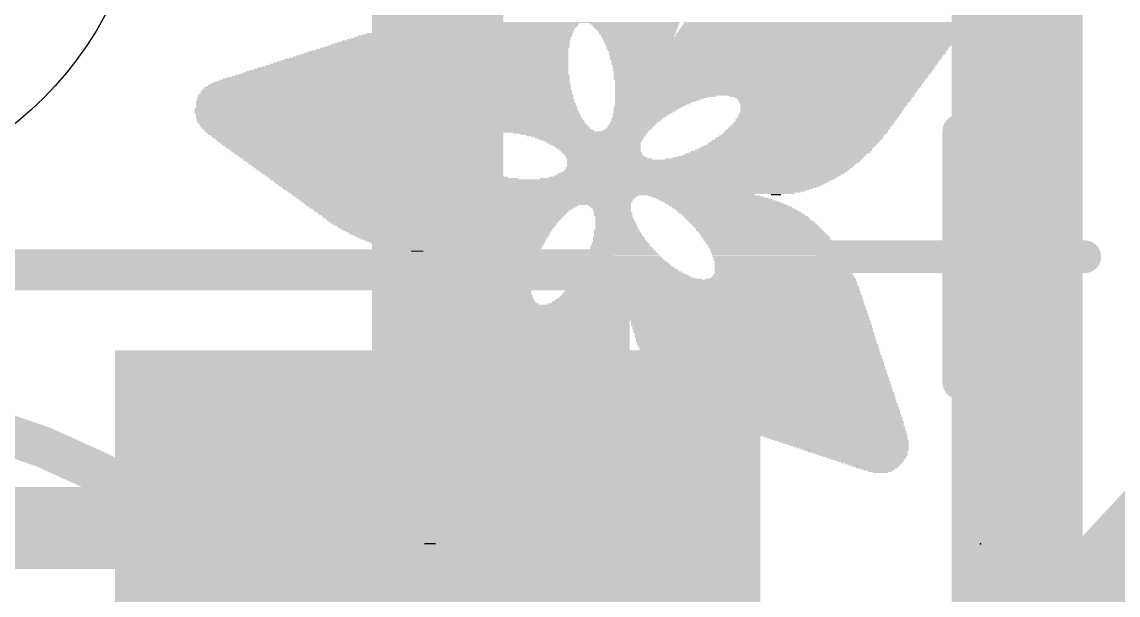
# Model space of a CAD drawing. Extents: x -10.6 to 8.8, y -6.8 to 5.1.
# Drawn here: x 0.711 to 4.109, y 1.492 to 3.268 of the extents above; entities that cross this region are included whole.
import ezdxf

# ---------------------------------------------------------------- set-up
doc = ezdxf.new("R2010")
doc.units = 0
for name, color, linetype in [('1', 12, 'CONTINUOUS'), ('16', 132, 'CONTINUOUS'), ('20', 53, 'CONTINUOUS'), ('21', 253, 'CONTINUOUS'), ('22', 6, 'CONTINUOUS'), ('24', 53, 'CONTINUOUS'), ('51', 253, 'CONTINUOUS')]:
    doc.layers.add(name, color=color, linetype=linetype)

# ---------------------------------------------------------------- blocks, each defined once
blk = doc.blocks.new('RECT')
blk.add_solid([(-0.5, -0.5), (0.5, -0.5), (-0.5, 0.5), (0.5, 0.5)])

msp = doc.modelspace()

# ---------------------------------------------------------------- linework, layer by layer
at = {"layer": '1'}
for points, const_width in [([(3.796, 3.937), (3.796, 1.284)], 0.4064), ([(2, 1.7), (2, 3.891)], 0.4064), ([(0.205, 1.7), (2, 1.7)], 0.254)]:
    msp.add_lwpolyline(points, dxfattribs=dict(at, const_width=const_width))
for points, const_width in [([(1.8984, 1.7, 1), (2.1016, 1.7)], 0.2032), ([(2, 1.6365, 1), (2, 1.7635)], 0.127)]:
    msp.add_lwpolyline(points, format="xyb", dxfattribs=dict(at, const_width=const_width))
at = {"layer": '16', "const_width": 0.4064}
msp.add_lwpolyline([(5.08, 2.54), (3.429, 0.762)], dxfattribs=at)
at = {"layer": '20'}
msp.add_circle((0, 3.81), 1.1, dxfattribs=at)
msp.add_arc((3.81, 2.54), 2.54, 0, 90, dxfattribs=at)
at = {"layer": '21', "const_width": 0.127}
for points in [[(-2.5, 2.5), (2.5, 2.5)], [(2.5, 2.5), (2.5, -1.5)]]:
    msp.add_lwpolyline(points, dxfattribs=at)
at = {"layer": '21'}
for points, const_width in [([(2.5318, 2.5, 1), (2.4682, 2.5)], 0.0635), ([(2.5, 2.4682, 1), (2.5, 2.5318)], 0.0635), ([(0, -2.1, 1), (0, 2.1, 1), (0, -2.1)], 0.127)]:
    msp.add_lwpolyline(points, format="xyb", dxfattribs=dict(at, const_width=const_width))
at = {"layer": '24'}
msp.add_point((3.683, 1.651), dxfattribs=at)
at = {"layer": '51', "const_width": 0.1016}
for points in [[(3.6156, 2.9303), (3.6156, 2.1507)], [(3.2258, 2.5405), (4.0054, 2.5405)]]:
    msp.add_lwpolyline(points, dxfattribs=at)
at = {"layer": '51', "const_width": 0.0508}
for points in [[(3.641, 2.9303, 1), (3.5902, 2.9303)], [(3.2258, 2.5659, 1), (3.2258, 2.5151)], [(4.0054, 2.5151, 1), (4.0054, 2.5659)], [(3.5902, 2.1507, 1), (3.641, 2.1507)]]:
    msp.add_lwpolyline(points, format="xyb", dxfattribs=at)

# ---------------------------------------------------------------- block references
at = {"layer": '1', "xscale": 2, "yscale": 1.1}
msp.add_blockref('RECT', (2, 1.7), dxfattribs=at)
at = {"layer": '22', "rotation": 180}
for p, xscale, yscale in [((2.2752, 3.2626), 0.3276, 0.0038), ((2.4315, 3.2664), 0.6401, 0.0038), ((2.6086, 3.2626), 0.2781, 0.0038), ((3.2029, 3.2664), 0.8801, 0.0038), ((3.201, 3.2626), 0.8763, 0.0038), ((1.9038, 3.2283), 0.2781, 0.0038), ((1.9038, 3.2322), 0.2477, 0.0039), ((1.9076, 3.236), 0.2171, 0.0038), ((1.9076, 3.2398), 0.1791, 0.0038), ((1.9095, 3.2436), 0.1295, 0.0038), ((1.9114, 3.2474), 0.0495, 0.0038), ((2.2752, 3.2588), 0.32, 0.0038), ((2.2733, 3.255), 0.3162, 0.0038), ((2.2733, 3.2512), 0.3086, 0.0038), ((2.2714, 3.2474), 0.3048, 0.0038), ((2.2733, 3.2436), 0.301, 0.0038), ((2.2714, 3.2398), 0.2972, 0.0038), ((2.2733, 3.236), 0.2934, 0.0038), ((2.2714, 3.2322), 0.2896, 0.0039), ((2.2733, 3.2283), 0.2858, 0.0038), ((2.6124, 3.2588), 0.2705, 0.0038), ((2.6124, 3.255), 0.2629, 0.0038), ((2.6143, 3.2512), 0.259, 0.0038), ((2.6162, 3.2474), 0.2552, 0.0038), ((2.6162, 3.2436), 0.2476, 0.0038), ((2.6181, 3.2398), 0.2438, 0.0038), ((2.62, 3.236), 0.24, 0.0038), ((2.6181, 3.2322), 0.2362, 0.0039), ((2.62, 3.2283), 0.2324, 0.0038), ((3.1782, 3.2322), 0.8763, 0.0039), ((3.1782, 3.2283), 0.8763, 0.0038), ((3.182, 3.236), 0.8763, 0.0038), ((3.1858, 3.2436), 0.8763, 0.0038), ((3.1858, 3.2398), 0.8763, 0.0038), ((3.1897, 3.2474), 0.8763, 0.0038), ((3.1954, 3.255), 0.8801, 0.0038), ((3.1935, 3.2512), 0.8763, 0.0038), ((3.1973, 3.2588), 0.8763, 0.0038), ((1.8866, 3.1941), 0.4572, 0.0039), ((1.8904, 3.1979), 0.442, 0.0038), ((1.8923, 3.2017), 0.423, 0.0038), ((1.8942, 3.2055), 0.4038, 0.0038), ((1.8961, 3.2093), 0.3848, 0.0038), ((1.8999, 3.2131), 0.362, 0.0038), ((1.9019, 3.2169), 0.3429, 0.0038), ((1.9018, 3.2207), 0.32, 0.0038), ((1.9037, 3.2245), 0.301, 0.0038), ((2.2733, 3.2245), 0.2858, 0.0038), ((2.2733, 3.2207), 0.2782, 0.0038), ((2.2733, 3.2169), 0.2782, 0.0038), ((2.2752, 3.2131), 0.2744, 0.0038), ((2.2753, 3.2093), 0.2667, 0.0038), ((2.2753, 3.2055), 0.2667, 0.0038), ((2.2772, 3.2017), 0.2629, 0.0038), ((2.2791, 3.1979), 0.2591, 0.0038), ((2.2791, 3.1941), 0.2591, 0.0039), ((2.62, 3.2245), 0.2248, 0.0038), ((3.0582, 3.2207), 1.1011, 0.0038), ((3.0582, 3.2169), 1.0935, 0.0038), ((3.0582, 3.2131), 1.0935, 0.0038), ((3.0582, 3.2093), 1.0859, 0.0038), ((3.0563, 3.2055), 1.0821, 0.0038), ((3.0563, 3.2017), 1.0745, 0.0038), ((3.0563, 3.1979), 1.0745, 0.0038), ((3.0563, 3.1941), 1.0668, 0.0039), ((3.1744, 3.2245), 0.8763, 0.0038), ((1.858, 3.1598), 0.6134, 0.0038), ((1.8618, 3.1636), 0.5982, 0.0038), ((1.8638, 3.1674), 0.5791, 0.0038), ((1.8676, 3.1712), 0.5639, 0.0038), ((1.8714, 3.175), 0.5487, 0.0038), ((1.8733, 3.1788), 0.5295, 0.0038), ((1.879, 3.1826), 0.5105, 0.0038), ((1.8809, 3.1864), 0.4915, 0.0038), ((1.8847, 3.1902), 0.4762, 0.0038), ((2.281, 3.1902), 0.2553, 0.0038), ((2.2809, 3.1864), 0.2476, 0.0038), ((2.2828, 3.1826), 0.2438, 0.0038), ((2.2828, 3.1788), 0.2438, 0.0038), ((2.2847, 3.175), 0.24, 0.0038), ((2.2866, 3.1712), 0.2362, 0.0038), ((2.2885, 3.1674), 0.2324, 0.0038), ((2.2885, 3.1636), 0.2324, 0.0038), ((2.2904, 3.1598), 0.2286, 0.0038), ((3.0544, 3.1902), 1.0629, 0.0038), ((3.0525, 3.1864), 1.0591, 0.0038), ((3.0544, 3.1826), 1.0553, 0.0038), ((3.0525, 3.1788), 1.0515, 0.0038), ((3.0525, 3.175), 1.0439, 0.0038), ((3.0525, 3.1712), 1.0439, 0.0038), ((3.0506, 3.1674), 1.0401, 0.0038), ((3.0506, 3.1636), 1.0325, 0.0038), ((3.0487, 3.1598), 1.0287, 0.0038), ((1.9228, 3.1255), 0.9639, 0.0038), ((1.9304, 3.1293), 0.9486, 0.0038), ((1.9361, 3.1331), 0.9372, 0.0038), ((1.8352, 3.1369), 0.7125, 0.0038), ((1.839, 3.1407), 0.6973, 0.0038), ((1.8428, 3.1445), 0.682, 0.0038), ((1.8466, 3.1483), 0.6668, 0.0038), ((1.8485, 3.1521), 0.6477, 0.0038), ((1.8542, 3.156), 0.6286, 0.0039), ((2.2924, 3.156), 0.2247, 0.0039), ((2.2942, 3.1521), 0.2209, 0.0038), ((2.2961, 3.1483), 0.2171, 0.0038), ((2.2961, 3.1445), 0.2171, 0.0038), ((2.298, 3.1407), 0.2133, 0.0038), ((2.2999, 3.1369), 0.2095, 0.0038), ((3.0487, 3.156), 1.0287, 0.0039), ((3.0468, 3.1521), 1.0249, 0.0038), ((3.0468, 3.1483), 1.0173, 0.0038), ((3.0449, 3.1445), 1.0135, 0.0038), ((3.0449, 3.1407), 1.0135, 0.0038), ((3.0429, 3.1369), 1.0096, 0.0038), ((3.0429, 3.1331), 1.002, 0.0038), ((3.041, 3.1293), 0.9982, 0.0038), ((3.041, 3.1255), 0.9982, 0.0038), ((1.8714, 3.0912), 1.0745, 0.0038), ((1.8771, 3.095), 1.063, 0.0038), ((1.8847, 3.0988), 1.0478, 0.0038), ((1.8904, 3.1026), 1.0364, 0.0038), ((1.8942, 3.1064), 1.021, 0.0038), ((1.8999, 3.1102), 1.0096, 0.0038), ((1.9056, 3.114), 0.9982, 0.0038), ((1.9114, 3.1179), 0.9867, 0.0039), ((1.9171, 3.1217), 0.9753, 0.0038), ((3.0391, 3.1217), 0.9944, 0.0038), ((3.0372, 3.1179), 0.9906, 0.0039), ((3.0391, 3.114), 0.9868, 0.0038), ((3.0372, 3.1102), 0.983, 0.0038), ((3.0353, 3.1064), 0.9792, 0.0038), ((3.0334, 3.1026), 0.9754, 0.0038), ((3.0334, 3.0988), 0.9754, 0.0038), ((3.0315, 3.095), 0.9716, 0.0038), ((3.0296, 3.0912), 0.9678, 0.0038), ((1.8428, 3.0569), 1.1468, 0.0038), ((1.8428, 3.0607), 1.1392, 0.0038), ((1.8447, 3.0645), 1.1354, 0.0038), ((1.8485, 3.0683), 1.1278, 0.0038), ((1.8504, 3.0721), 1.124, 0.0038), ((1.8542, 3.0759), 1.1164, 0.0038), ((1.8562, 3.0798), 1.1049, 0.0039), ((1.8619, 3.0836), 1.0935, 0.0038), ((1.8657, 3.0874), 1.0859, 0.0038), ((3.0295, 3.0874), 0.9601, 0.0038), ((3.0295, 3.0836), 0.9601, 0.0038), ((3.0276, 3.0798), 0.9563, 0.0039), ((3.0257, 3.0759), 0.9525, 0.0038), ((3.0238, 3.0721), 0.9487, 0.0038), ((3.0238, 3.0683), 0.9487, 0.0038), ((3.022, 3.0645), 0.9449, 0.0038), ((3.0201, 3.0607), 0.9411, 0.0038), ((3.0182, 3.0569), 0.9373, 0.0038), ((1.8371, 3.0226), 1.1735, 0.0038), ((1.8371, 3.034), 1.1659, 0.0038), ((1.8371, 3.0302), 1.1659, 0.0038), ((1.839, 3.0264), 1.1697, 0.0038), ((1.839, 3.0417), 1.1621, 0.0039), ((1.839, 3.0378), 1.1621, 0.0038), ((1.839, 3.0455), 1.1545, 0.0038), ((1.8409, 3.0531), 1.1506, 0.0038), ((1.8409, 3.0493), 1.1506, 0.0038), ((3.0182, 3.0531), 0.9373, 0.0038), ((3.0163, 3.0493), 0.9335, 0.0038), ((3.0144, 3.0455), 0.9297, 0.0038), ((3.0144, 3.0417), 0.9297, 0.0039), ((2.7057, 3.0378), 0.3124, 0.0038), ((2.6943, 3.034), 0.2896, 0.0038), ((2.6867, 3.0302), 0.2743, 0.0038), ((2.681, 3.0264), 0.2629, 0.0038), ((2.6753, 3.0226), 0.2515, 0.0038), ((3.1897, 3.0378), 0.5715, 0.0038), ((3.1953, 3.034), 0.5524, 0.0038), ((3.1972, 3.0302), 0.541, 0.0038), ((3.1991, 3.0264), 0.5372, 0.0038), ((3.1991, 3.0226), 0.5296, 0.0038), ((1.839, 2.9997), 1.1849, 0.0038), ((1.8409, 2.9959), 1.1887, 0.0038), ((1.8409, 2.9921), 1.1887, 0.0038), ((1.8371, 3.0188), 1.1735, 0.0038), ((1.839, 3.015), 1.1773, 0.0038), ((1.839, 3.0112), 1.1773, 0.0038), ((1.8409, 3.0074), 1.1811, 0.0038), ((1.8409, 3.0036), 1.1811, 0.0039), ((2.6505, 3.0036), 0.2096, 0.0039), ((2.6467, 2.9997), 0.2019, 0.0038), ((2.6429, 2.9959), 0.1943, 0.0038), ((2.641, 2.9921), 0.1905, 0.0038), ((2.6696, 3.0188), 0.2401, 0.0038), ((2.6657, 3.015), 0.2324, 0.0038), ((2.66, 3.0112), 0.221, 0.0038), ((2.6562, 3.0074), 0.2134, 0.0038), ((3.1972, 3.0188), 0.5258, 0.0038), ((3.1972, 3.015), 0.5182, 0.0038), ((3.1972, 3.0112), 0.5182, 0.0038), ((3.1953, 3.0074), 0.5144, 0.0038), ((3.1934, 3.0036), 0.5106, 0.0039), ((3.1915, 2.9997), 0.5068, 0.0038), ((3.1915, 2.9959), 0.5068, 0.0038), ((3.1896, 2.9921), 0.503, 0.0038), ((1.8428, 2.9883), 1.1925, 0.0038), ((1.8428, 2.9845), 1.1925, 0.0038), ((1.8485, 2.9731), 1.1964, 0.0038), ((1.8485, 2.9693), 1.1964, 0.0038), ((1.8466, 2.9807), 1.1925, 0.0038), ((1.8466, 2.9769), 1.1925, 0.0038), ((1.8523, 2.9655), 1.1964, 0.0039), ((1.8542, 2.9616), 1.2002, 0.0038), ((1.8542, 2.9578), 1.2002, 0.0038), ((2.6086, 2.9578), 0.1486, 0.0038), ((2.6181, 2.9693), 0.16, 0.0038), ((2.6162, 2.9655), 0.1562, 0.0039), ((2.6143, 2.9616), 0.1524, 0.0038), ((2.6315, 2.9845), 0.1791, 0.0038), ((2.6296, 2.9807), 0.1753, 0.0038), ((2.6257, 2.9769), 0.1676, 0.0038), ((2.6238, 2.9731), 0.1638, 0.0038), ((2.6372, 2.9883), 0.1829, 0.0038), ((3.1667, 2.9578), 0.4953, 0.0038), ((3.1724, 2.9655), 0.4991, 0.0039), ((3.1705, 2.9616), 0.4953, 0.0038), ((3.1763, 2.9693), 0.4991, 0.0038), ((3.1801, 2.9769), 0.4991, 0.0038), ((3.1782, 2.9731), 0.4953, 0.0038), ((3.1858, 2.9845), 0.503, 0.0038), ((3.1839, 2.9807), 0.4991, 0.0038), ((3.1877, 2.9883), 0.4992, 0.0038), ((1.858, 2.954), 1.2002, 0.0038), ((1.8618, 2.9502), 1.2002, 0.0038), ((1.8637, 2.9464), 1.204, 0.0038), ((1.8676, 2.9426), 1.2039, 0.0038), ((1.8714, 2.9388), 1.2039, 0.0038), ((1.8752, 2.935), 1.2039, 0.0038), ((1.8809, 2.9312), 1.2078, 0.0038), ((1.9666, 2.9274), 1.3716, 0.0039), ((1.7094, 2.9235), 0.8496, 0.0038), ((2.4409, 2.9235), 0.4153, 0.0038), ((2.5838, 2.9312), 0.1448, 0.0038), ((2.5895, 2.935), 0.141, 0.0038), ((2.5934, 2.9388), 0.1409, 0.0038), ((2.5991, 2.9464), 0.1447, 0.0038), ((2.5972, 2.9426), 0.1409, 0.0038), ((2.6029, 2.9502), 0.1448, 0.0038), ((2.6067, 2.954), 0.1448, 0.0038), ((3.1381, 2.9235), 0.5067, 0.0038), ((3.142, 2.9274), 0.5067, 0.0039), ((3.1439, 2.9312), 0.5029, 0.0038), ((3.1477, 2.935), 0.503, 0.0038), ((3.1515, 2.9388), 0.503, 0.0038), ((3.1535, 2.9426), 0.4991, 0.0038), ((3.1573, 2.9464), 0.4991, 0.0038), ((3.1611, 2.9502), 0.4991, 0.0038), ((3.1648, 2.954), 0.4991, 0.0038), ((1.7018, 2.9197), 0.8268, 0.0038), ((1.6999, 2.9159), 0.8078, 0.0038), ((1.698, 2.9121), 0.7963, 0.0038), ((1.6961, 2.9083), 0.7848, 0.0038), ((1.6961, 2.9045), 0.7696, 0.0038), ((1.6961, 2.9007), 0.762, 0.0038), ((1.6961, 2.8969), 0.7544, 0.0038), ((1.698, 2.8931), 0.743, 0.0038), ((1.698, 2.8893), 0.7354, 0.0039), ((2.4505, 2.9197), 0.3886, 0.0038), ((2.46, 2.9159), 0.3696, 0.0038), ((2.4657, 2.9121), 0.3506, 0.0038), ((2.4695, 2.9083), 0.3353, 0.0038), ((2.4752, 2.9045), 0.3239, 0.0038), ((2.479, 2.9007), 0.3086, 0.0038), ((2.4829, 2.8969), 0.3009, 0.0038), ((2.4848, 2.8931), 0.2895, 0.0038), ((2.4886, 2.8893), 0.2819, 0.0039), ((3.0982, 2.8893), 0.5258, 0.0039), ((3.102, 2.8931), 0.5258, 0.0038), ((3.1077, 2.8969), 0.522, 0.0038), ((3.1115, 2.9007), 0.522, 0.0038), ((3.1172, 2.9045), 0.5182, 0.0038), ((3.121, 2.9083), 0.5182, 0.0038), ((3.1249, 2.9121), 0.5105, 0.0038), ((3.1286, 2.9159), 0.5105, 0.0038), ((3.1343, 2.9197), 0.5067, 0.0038), ((1.6999, 2.8854), 0.7316, 0.0038), ((1.7038, 2.8816), 0.7239, 0.0038), ((1.7057, 2.8778), 0.7201, 0.0038), ((1.7095, 2.874), 0.7125, 0.0038), ((1.7114, 2.8702), 0.7087, 0.0038), ((1.7133, 2.8664), 0.7049, 0.0038), ((1.7171, 2.8626), 0.6973, 0.0038), ((1.7208, 2.8588), 0.6973, 0.0038), ((1.7266, 2.855), 0.6934, 0.0038), ((2.4924, 2.8854), 0.2743, 0.0038), ((2.4962, 2.8816), 0.2667, 0.0038), ((2.4981, 2.8778), 0.2629, 0.0038), ((2.5019, 2.874), 0.2552, 0.0038), ((2.5038, 2.8702), 0.2514, 0.0038), ((2.5057, 2.8664), 0.2476, 0.0038), ((2.5095, 2.8626), 0.2476, 0.0038), ((2.5114, 2.8588), 0.2438, 0.0038), ((2.5152, 2.855), 0.2439, 0.0038), ((3.043, 2.855), 0.5677, 0.0038), ((3.0487, 2.8588), 0.5639, 0.0038), ((3.0582, 2.8626), 0.5601, 0.0038), ((3.0638, 2.8664), 0.5563, 0.0038), ((3.0715, 2.8702), 0.5486, 0.0038), ((3.0753, 2.874), 0.541, 0.0038), ((3.081, 2.8778), 0.5372, 0.0038), ((3.0867, 2.8816), 0.5334, 0.0038), ((3.0925, 2.8854), 0.5295, 0.0038), ((1.7285, 2.8512), 0.6896, 0.0039), ((1.7323, 2.8473), 0.6896, 0.0038), ((1.738, 2.8435), 0.6858, 0.0038), ((1.7418, 2.8397), 0.6858, 0.0038), ((1.7475, 2.8359), 0.682, 0.0038), ((1.7532, 2.8321), 0.6858, 0.0038), ((1.757, 2.8283), 0.6858, 0.0038), ((1.7647, 2.8245), 0.6858, 0.0038), ((1.7704, 2.8207), 0.6896, 0.0038), ((2.5191, 2.8512), 0.2439, 0.0039), ((2.5229, 2.8473), 0.2515, 0.0038), ((2.5324, 2.8435), 0.2629, 0.0038), ((2.8562, 2.8397), 0.9106, 0.0038), ((2.8543, 2.8359), 0.9068, 0.0038), ((2.8524, 2.8321), 0.903, 0.0038), ((2.8486, 2.8283), 0.8954, 0.0038), ((2.8467, 2.8245), 0.8916, 0.0038), ((2.8448, 2.8207), 0.8878, 0.0038), ((3.0105, 2.8435), 0.6096, 0.0038), ((3.0238, 2.8473), 0.5905, 0.0038), ((3.0334, 2.8512), 0.5792, 0.0039), ((1.7742, 2.8169), 0.6896, 0.0038), ((1.7837, 2.8131), 0.6934, 0.0039), ((1.7894, 2.8092), 0.6972, 0.0038), ((1.7971, 2.8054), 0.6973, 0.0038), ((1.8047, 2.8016), 0.7049, 0.0038), ((1.8123, 2.7978), 0.7124, 0.0038), ((1.8237, 2.794), 0.7201, 0.0038), ((1.8333, 2.7902), 0.7315, 0.0038), ((1.8466, 2.7864), 0.743, 0.0038), ((2.7915, 2.7864), 0.8953, 0.0038), ((2.801, 2.7902), 0.8839, 0.0038), ((2.8086, 2.794), 0.884, 0.0038), ((2.8163, 2.7978), 0.8839, 0.0038), ((2.822, 2.8016), 0.8801, 0.0038), ((2.8296, 2.8054), 0.8801, 0.0038), ((2.8334, 2.8092), 0.8801, 0.0038), ((2.841, 2.8169), 0.8878, 0.0038), ((2.8372, 2.8131), 0.8801, 0.0039), ((1.8637, 2.7826), 0.7696, 0.0038), ((2.3533, 2.7788), 1.7412, 0.0038), ((2.3533, 2.775), 1.726, 0.0039), ((2.3515, 2.7711), 1.7145, 0.0038), ((2.3495, 2.7673), 1.703, 0.0038), ((2.3495, 2.7635), 1.6878, 0.0038), ((2.3476, 2.7597), 1.6764, 0.0038), ((2.3457, 2.7559), 1.6574, 0.0038), ((2.3418, 2.7521), 1.6421, 0.0038), ((2.7743, 2.7826), 0.9144, 0.0038), ((2.338, 2.7483), 1.6269, 0.0038), ((2.3362, 2.7445), 1.6078, 0.0038), ((2.3304, 2.7407), 1.5887, 0.0038), ((2.3248, 2.7369), 1.5621, 0.0039), ((2.2657, 2.733), 1.4364, 0.0038), ((2.0866, 2.7292), 1.0706, 0.0038), ((2.0866, 2.7254), 1.0554, 0.0038), ((2.0866, 2.7216), 1.0478, 0.0038), ((2.0886, 2.7178), 1.0363, 0.0038), ((2.8258, 2.7292), 0.3467, 0.0038), ((2.8372, 2.7254), 0.3467, 0.0038), ((2.8506, 2.7216), 0.3505, 0.0038), ((2.8601, 2.7178), 0.3543, 0.0038), ((3.0487, 2.733), 0.0305, 0.0038), ((2.0886, 2.714), 1.0287, 0.0038), ((2.0905, 2.7102), 1.0249, 0.0038), ((2.0924, 2.7064), 1.0135, 0.0038), ((2.0943, 2.7026), 1.0097, 0.0038), ((2.0142, 2.6987), 0.842, 0.0039), ((2.0142, 2.6949), 0.8268, 0.0038), ((2.0123, 2.6911), 0.8154, 0.0038), ((2.0143, 2.6873), 0.8039, 0.0038), ((2.0124, 2.6835), 0.7925, 0.0038), ((2.5324, 2.6987), 0.1334, 0.0039), ((2.5362, 2.6949), 0.1258, 0.0038), ((2.5381, 2.6911), 0.122, 0.0038), ((2.54, 2.6873), 0.1182, 0.0038), ((2.54, 2.6835), 0.1182, 0.0038), ((2.8696, 2.714), 0.3581, 0.0038), ((2.8791, 2.7102), 0.362, 0.0038), ((2.8886, 2.7064), 0.3658, 0.0038), ((2.8963, 2.7026), 0.3657, 0.0038), ((2.902, 2.6987), 0.3695, 0.0039), ((2.9115, 2.6949), 0.3734, 0.0038), ((2.9153, 2.6911), 0.3734, 0.0038), ((2.9229, 2.6873), 0.3734, 0.0038), ((2.9286, 2.6835), 0.3772, 0.0038), ((2.0123, 2.6797), 0.7848, 0.0038), ((2.0142, 2.6759), 0.7734, 0.0038), ((2.0142, 2.6721), 0.7658, 0.0038), ((2.0161, 2.6683), 0.7544, 0.0038), ((2.0161, 2.6645), 0.7468, 0.0038), ((2.0162, 2.6606), 0.7391, 0.0039), ((2.0181, 2.6568), 0.7277, 0.0038), ((2.0181, 2.653), 0.7201, 0.0038), ((2.0181, 2.6492), 0.7125, 0.0038), ((2.5419, 2.6797), 0.1143, 0.0038), ((2.5438, 2.6759), 0.1181, 0.0038), ((2.5438, 2.6721), 0.1181, 0.0038), ((2.5438, 2.6683), 0.1181, 0.0038), ((2.5457, 2.6645), 0.1143, 0.0038), ((2.5476, 2.6606), 0.1181, 0.0039), ((2.5476, 2.6568), 0.1181, 0.0038), ((2.5495, 2.653), 0.1219, 0.0038), ((2.5495, 2.6492), 0.1219, 0.0038), ((2.9343, 2.6797), 0.381, 0.0038), ((2.9381, 2.6759), 0.381, 0.0038), ((2.9458, 2.6721), 0.381, 0.0038), ((2.9496, 2.6683), 0.381, 0.0038), ((2.9553, 2.6645), 0.3848, 0.0038), ((2.9591, 2.6606), 0.3848, 0.0039), ((2.9629, 2.6568), 0.3848, 0.0038), ((2.9667, 2.653), 0.3848, 0.0038), ((2.9724, 2.6492), 0.3886, 0.0038), ((2.02, 2.6454), 0.7011, 0.0038), ((2.0199, 2.6416), 0.6934, 0.0038), ((2.0237, 2.6378), 0.6858, 0.0038), ((2.0257, 2.634), 0.6743, 0.0038), ((2.0257, 2.6302), 0.6667, 0.0038), ((2.0276, 2.6264), 0.6553, 0.0038), ((2.0314, 2.6225), 0.6477, 0.0039), ((2.0333, 2.6187), 0.6363, 0.0038), ((2.0352, 2.6149), 0.6248, 0.0038), ((2.5553, 2.6225), 0.1409, 0.0039), ((2.5553, 2.6187), 0.1409, 0.0038), ((2.5572, 2.6149), 0.1447, 0.0038), ((2.5514, 2.6454), 0.1257, 0.0038), ((2.5514, 2.6416), 0.1257, 0.0038), ((2.5534, 2.6378), 0.1295, 0.0038), ((2.5534, 2.634), 0.1295, 0.0038), ((2.5553, 2.6302), 0.1333, 0.0038), ((2.5553, 2.6264), 0.1333, 0.0038), ((2.9763, 2.6454), 0.3887, 0.0038), ((2.9801, 2.6416), 0.3887, 0.0038), ((2.9839, 2.6378), 0.3886, 0.0038), ((2.9877, 2.634), 0.3886, 0.0038), ((2.9915, 2.6302), 0.3886, 0.0038), ((2.9953, 2.6264), 0.3886, 0.0038), ((2.9972, 2.6225), 0.3924, 0.0039), ((3.001, 2.6187), 0.3924, 0.0038), ((3.0048, 2.6149), 0.3924, 0.0038), ((2.0371, 2.6111), 0.621, 0.0038), ((2.0409, 2.6073), 0.6058, 0.0038), ((2.0447, 2.6035), 0.5982, 0.0038), ((2.0466, 2.5997), 0.5868, 0.0038), ((1.9324, 2.5959), 0.3429, 0.0038), ((1.9323, 2.5921), 0.32, 0.0038), ((1.9304, 2.5883), 0.301, 0.0038), ((1.9323, 2.5844), 0.282, 0.0039), ((1.9323, 2.5806), 0.259, 0.0038), ((2.2066, 2.5806), 0.2438, 0.0038), ((2.2105, 2.5844), 0.2439, 0.0039), ((2.2143, 2.5883), 0.2363, 0.0038), ((2.2181, 2.5921), 0.2363, 0.0038), ((2.2219, 2.5959), 0.2286, 0.0038), ((2.5648, 2.5844), 0.1753, 0.0039), ((2.5667, 2.5806), 0.1791, 0.0038), ((2.561, 2.5997), 0.1601, 0.0038), ((2.561, 2.5959), 0.1601, 0.0038), ((2.5629, 2.5921), 0.1639, 0.0038), ((2.5648, 2.5883), 0.1677, 0.0038), ((2.5591, 2.6111), 0.1485, 0.0038), ((2.5591, 2.6073), 0.1485, 0.0038), ((2.561, 2.6035), 0.1524, 0.0038), ((3.0086, 2.6111), 0.3924, 0.0038), ((3.0125, 2.6073), 0.3925, 0.0038), ((3.0144, 2.6035), 0.3963, 0.0038), ((3.0182, 2.5997), 0.3963, 0.0038), ((3.0201, 2.5959), 0.3925, 0.0038), ((3.022, 2.5921), 0.3963, 0.0038), ((3.0258, 2.5883), 0.3962, 0.0038), ((3.0296, 2.5844), 0.3962, 0.0039), ((3.0315, 2.5806), 0.4, 0.0038), ((1.9323, 2.5768), 0.2362, 0.0038), ((1.9323, 2.573), 0.2134, 0.0038), ((1.9323, 2.5692), 0.1828, 0.0038), ((1.9342, 2.5654), 0.1486, 0.0038), ((1.9343, 2.5616), 0.1105, 0.0038), ((1.9362, 2.5578), 0.0381, 0.0038), ((2.1781, 2.5502), 0.2705, 0.0038), ((2.1819, 2.554), 0.2705, 0.0038), ((2.1838, 2.5578), 0.2667, 0.0038), ((2.1894, 2.5616), 0.2629, 0.0038), ((2.1913, 2.5654), 0.2591, 0.0038), ((2.1952, 2.5692), 0.259, 0.0038), ((2.199, 2.573), 0.2514, 0.0038), ((2.2028, 2.5768), 0.2514, 0.0038), ((2.5743, 2.5502), 0.2172, 0.0038), ((2.5705, 2.5616), 0.2019, 0.0038), ((2.5724, 2.5578), 0.2058, 0.0038), ((2.5743, 2.554), 0.2096, 0.0038), ((2.5667, 2.573), 0.1867, 0.0038), ((2.5686, 2.5692), 0.1905, 0.0038), ((2.5705, 2.5654), 0.1943, 0.0038), ((2.5667, 2.5768), 0.1791, 0.0038), ((3.0334, 2.5768), 0.3962, 0.0038), ((3.0372, 2.573), 0.3962, 0.0038), ((3.0391, 2.5692), 0.4, 0.0038), ((3.0429, 2.5654), 0.4, 0.0038), ((3.0429, 2.5616), 0.4, 0.0038), ((3.0468, 2.5578), 0.4001, 0.0038), ((3.0487, 2.554), 0.4039, 0.0038), ((3.0506, 2.5502), 0.4001, 0.0038), ((2.1533, 2.5159), 0.2972, 0.0038), ((2.1552, 2.5197), 0.2934, 0.0038), ((2.159, 2.5235), 0.2934, 0.0038), ((2.1609, 2.5273), 0.2896, 0.0038), ((2.1628, 2.5311), 0.2858, 0.0038), ((2.1666, 2.5349), 0.2858, 0.0038), ((2.1686, 2.5387), 0.2819, 0.0038), ((2.1724, 2.5425), 0.2819, 0.0038), ((2.1743, 2.5464), 0.2781, 0.0039), ((2.5857, 2.5159), 0.2705, 0.0038), ((2.5838, 2.5235), 0.2591, 0.0038), ((2.5857, 2.5197), 0.2629, 0.0038), ((2.5781, 2.5349), 0.24, 0.0038), ((2.58, 2.5311), 0.2438, 0.0038), ((2.5819, 2.5273), 0.2476, 0.0038), ((2.5762, 2.5425), 0.2286, 0.0038), ((2.5781, 2.5387), 0.2324, 0.0038), ((2.5762, 2.5464), 0.221, 0.0039), ((3.0544, 2.5425), 0.4077, 0.0038), ((3.0525, 2.5464), 0.4039, 0.0039), ((3.0563, 2.5387), 0.4039, 0.0038), ((3.0582, 2.5349), 0.4077, 0.0038), ((3.0582, 2.5311), 0.4077, 0.0038), ((3.0619, 2.5273), 0.4077, 0.0038), ((3.0638, 2.5235), 0.4115, 0.0038), ((3.0638, 2.5197), 0.4115, 0.0038), ((3.0657, 2.5159), 0.4153, 0.0038), ((2.1343, 2.4816), 0.3201, 0.0038), ((2.1362, 2.4854), 0.3163, 0.0038), ((2.1381, 2.493), 0.3125, 0.0038), ((2.1381, 2.4892), 0.3125, 0.0038), ((2.1419, 2.4968), 0.3125, 0.0038), ((2.1438, 2.5006), 0.3086, 0.0038), ((2.1457, 2.5044), 0.3048, 0.0038), ((2.1476, 2.5083), 0.301, 0.0039), ((2.1514, 2.5121), 0.301, 0.0038), ((2.6048, 2.4816), 0.3467, 0.0038), ((2.5991, 2.4892), 0.3277, 0.0038), ((2.6029, 2.4854), 0.3353, 0.0038), ((2.5933, 2.4968), 0.3086, 0.0038), ((2.5972, 2.493), 0.3163, 0.0038), ((2.5895, 2.5044), 0.2934, 0.0038), ((2.5933, 2.5006), 0.301, 0.0038), ((2.5896, 2.5083), 0.2857, 0.0039), ((2.5877, 2.5121), 0.2743, 0.0038), ((3.0715, 2.4854), 0.4344, 0.0038), ((3.0715, 2.4816), 0.4344, 0.0038), ((3.0657, 2.5121), 0.4153, 0.0038), ((3.0676, 2.5083), 0.4191, 0.0039), ((3.0676, 2.5044), 0.4191, 0.0038), ((3.0696, 2.5006), 0.4229, 0.0038), ((3.0696, 2.4968), 0.4229, 0.0038), ((3.0715, 2.493), 0.4268, 0.0038), ((3.0715, 2.4892), 0.4268, 0.0038), ((2.1209, 2.4473), 0.339, 0.0038), ((2.1228, 2.4549), 0.3352, 0.0038), ((2.1228, 2.4511), 0.3352, 0.0038), ((2.1247, 2.4587), 0.3314, 0.0038), ((2.1266, 2.4663), 0.3276, 0.0038), ((2.1266, 2.4625), 0.3276, 0.0038), ((2.1285, 2.4702), 0.3238, 0.0039), ((2.1324, 2.4778), 0.3239, 0.0038), ((2.1324, 2.474), 0.3239, 0.0038), ((2.8563, 2.4511), 0.8953, 0.0038), ((2.8563, 2.4473), 0.8953, 0.0038), ((2.8563, 2.4549), 0.8877, 0.0038), ((2.8582, 2.4587), 0.8839, 0.0038), ((2.8582, 2.4663), 0.8763, 0.0038), ((2.8601, 2.4625), 0.8801, 0.0038), ((2.6219, 2.4702), 0.3962, 0.0039), ((2.6067, 2.4778), 0.3581, 0.0038), ((2.6124, 2.474), 0.3696, 0.0038), ((3.062, 2.4702), 0.4686, 0.0039), ((3.0677, 2.474), 0.4496, 0.0038), ((3.0715, 2.4778), 0.442, 0.0038), ((2.1152, 2.4168), 0.3582, 0.0038), ((2.1152, 2.413), 0.3582, 0.0038), ((2.1171, 2.4206), 0.3544, 0.0038), ((2.1152, 2.4244), 0.3505, 0.0038), ((2.1171, 2.4321), 0.3467, 0.0039), ((2.1171, 2.4282), 0.3467, 0.0038), ((2.1189, 2.4397), 0.3429, 0.0038), ((2.1189, 2.4359), 0.3429, 0.0038), ((2.1209, 2.4435), 0.339, 0.0038), ((2.8448, 2.413), 0.941, 0.0038), ((2.8467, 2.4168), 0.9372, 0.0038), ((2.8486, 2.4206), 0.9334, 0.0038), ((2.8486, 2.4244), 0.9258, 0.0038), ((2.8505, 2.4282), 0.922, 0.0038), ((2.8524, 2.4321), 0.9182, 0.0039), ((2.8524, 2.4359), 0.9106, 0.0038), ((2.8543, 2.4397), 0.9068, 0.0038), ((2.8562, 2.4435), 0.903, 0.0038), ((2.6239, 2.3825), 1.4059, 0.0038), ((2.6239, 2.3787), 1.4059, 0.0038), ((2.6239, 2.3901), 1.3983, 0.0038), ((2.6258, 2.3863), 1.4021, 0.0038), ((2.1152, 2.4016), 0.3734, 0.0038), ((2.1171, 2.3978), 0.3772, 0.0038), ((2.1209, 2.394), 0.3848, 0.0039), ((2.1152, 2.4092), 0.3658, 0.0038), ((2.1152, 2.4054), 0.3658, 0.0038), ((2.8315, 2.394), 0.983, 0.0039), ((2.8372, 2.3978), 0.9716, 0.0038), ((2.8372, 2.4016), 0.9639, 0.0038), ((2.841, 2.4054), 0.9563, 0.0038), ((2.8429, 2.4092), 0.9525, 0.0038), ((2.6238, 2.3482), 1.4288, 0.0038), ((2.6238, 2.3444), 1.4288, 0.0038), ((2.6239, 2.3597), 1.4211, 0.0038), ((2.6239, 2.3559), 1.4211, 0.0039), ((2.6258, 2.352), 1.4249, 0.0038), ((2.6239, 2.3711), 1.4135, 0.0038), ((2.6239, 2.3673), 1.4135, 0.0038), ((2.6258, 2.3635), 1.4173, 0.0038), ((2.6258, 2.3749), 1.4097, 0.0038), ((2.2485, 2.3178), 0.6934, 0.0039), ((2.2485, 2.3139), 0.6934, 0.0038), ((2.2485, 2.3101), 0.6934, 0.0038), ((2.2504, 2.333), 0.6896, 0.0038), ((2.2504, 2.3292), 0.6896, 0.0038), ((2.2504, 2.3254), 0.6896, 0.0038), ((2.2504, 2.3216), 0.6896, 0.0038), ((2.2523, 2.3406), 0.6858, 0.0038), ((2.2523, 2.3368), 0.6858, 0.0038), ((2.9706, 2.3406), 0.7429, 0.0038), ((2.9706, 2.3368), 0.7429, 0.0038), ((2.9706, 2.333), 0.7429, 0.0038), ((2.9725, 2.3292), 0.7467, 0.0038), ((2.9744, 2.3254), 0.7429, 0.0038), ((2.9744, 2.3216), 0.7429, 0.0038), ((2.9763, 2.3178), 0.7467, 0.0039), ((2.9782, 2.3139), 0.7429, 0.0038), ((2.9782, 2.3101), 0.7429, 0.0038), ((2.2447, 2.2835), 0.701, 0.0038), ((2.2447, 2.2797), 0.701, 0.0039), ((2.2447, 2.2758), 0.701, 0.0038), ((2.2466, 2.3025), 0.6972, 0.0038), ((2.2466, 2.2987), 0.6972, 0.0038), ((2.2466, 2.2949), 0.6972, 0.0038), ((2.2466, 2.2911), 0.6972, 0.0038), ((2.2466, 2.2873), 0.6972, 0.0038), ((2.2485, 2.3063), 0.6934, 0.0038), ((2.9801, 2.3063), 0.7467, 0.0038), ((2.982, 2.3025), 0.7429, 0.0038), ((2.982, 2.2987), 0.7429, 0.0038), ((2.982, 2.2949), 0.7429, 0.0038), ((2.9839, 2.2911), 0.7467, 0.0038), ((2.9858, 2.2873), 0.7429, 0.0038), ((2.9858, 2.2835), 0.7429, 0.0038), ((2.9877, 2.2797), 0.7468, 0.0039), ((2.9896, 2.2758), 0.743, 0.0038), ((2.2428, 2.2568), 0.7048, 0.0038), ((2.2428, 2.253), 0.7048, 0.0038), ((2.2428, 2.2492), 0.7048, 0.0038), ((2.2428, 2.2454), 0.7048, 0.0038), ((2.2428, 2.2416), 0.7048, 0.0039), ((2.2447, 2.272), 0.701, 0.0038), ((2.2447, 2.2682), 0.701, 0.0038), ((2.2447, 2.2644), 0.701, 0.0038), ((2.2447, 2.2606), 0.701, 0.0038), ((2.9896, 2.272), 0.743, 0.0038), ((2.9915, 2.2682), 0.7468, 0.0038), ((2.9934, 2.2644), 0.743, 0.0038), ((2.9934, 2.2606), 0.743, 0.0038), ((2.9972, 2.2568), 0.743, 0.0038), ((2.9972, 2.253), 0.743, 0.0038), ((2.9972, 2.2492), 0.743, 0.0038), ((3.001, 2.2454), 0.743, 0.0038), ((3.001, 2.2416), 0.743, 0.0039), ((2.239, 2.2111), 0.7048, 0.0038), ((2.2371, 2.2073), 0.701, 0.0038), ((2.2428, 2.2377), 0.7048, 0.0038), ((2.2428, 2.2339), 0.7048, 0.0038), ((2.2409, 2.2301), 0.701, 0.0038), ((2.2409, 2.2263), 0.701, 0.0038), ((2.2409, 2.2225), 0.701, 0.0038), ((2.2409, 2.2187), 0.701, 0.0038), ((2.2409, 2.2149), 0.701, 0.0038), ((3.0029, 2.2377), 0.7392, 0.0038), ((3.0048, 2.2339), 0.743, 0.0038), ((3.0068, 2.2301), 0.7391, 0.0038), ((3.0068, 2.2263), 0.7391, 0.0038), ((3.0106, 2.2225), 0.7391, 0.0038), ((3.0106, 2.2187), 0.7391, 0.0038), ((3.0125, 2.2149), 0.7353, 0.0038), ((3.0163, 2.2111), 0.7353, 0.0038), ((3.0163, 2.2073), 0.7353, 0.0038), ((2.2371, 2.2035), 0.701, 0.0039), ((2.2371, 2.1996), 0.701, 0.0038), ((2.2371, 2.1958), 0.701, 0.0038), ((2.2352, 2.192), 0.6972, 0.0038), ((2.2352, 2.1882), 0.6972, 0.0038), ((2.2352, 2.1844), 0.6972, 0.0038), ((2.2333, 2.1806), 0.6934, 0.0038), ((2.2333, 2.1768), 0.6934, 0.0038), ((2.2333, 2.173), 0.6934, 0.0038), ((3.0182, 2.2035), 0.7315, 0.0039), ((3.0201, 2.1996), 0.7353, 0.0038), ((3.022, 2.1958), 0.7315, 0.0038), ((3.0238, 2.192), 0.7277, 0.0038), ((3.0257, 2.1882), 0.7315, 0.0038), ((3.0276, 2.1844), 0.7277, 0.0038), ((3.0295, 2.1806), 0.7239, 0.0038), ((3.0333, 2.1768), 0.7239, 0.0038), ((3.0333, 2.173), 0.7239, 0.0038), ((2.2333, 2.1692), 0.6934, 0.0038), ((2.2314, 2.1654), 0.6896, 0.0039), ((2.2314, 2.1615), 0.6896, 0.0038), ((2.2295, 2.1577), 0.6858, 0.0038), ((2.2295, 2.1539), 0.6858, 0.0038), ((2.2295, 2.1501), 0.6858, 0.0038), ((2.2276, 2.1463), 0.682, 0.0038), ((2.2276, 2.1425), 0.682, 0.0038), ((3.0353, 2.1692), 0.72, 0.0038), ((3.0392, 2.1654), 0.7201, 0.0039), ((3.0411, 2.1615), 0.7163, 0.0038), ((3.043, 2.1577), 0.7125, 0.0038), ((3.0468, 2.1539), 0.7125, 0.0038), ((3.0487, 2.1501), 0.7087, 0.0038), ((3.0506, 2.1463), 0.7049, 0.0038), ((3.0544, 2.1425), 0.7049, 0.0038), ((2.2257, 2.1387), 0.6782, 0.0038), ((2.2257, 2.1349), 0.6782, 0.0038), ((2.2257, 2.1311), 0.6782, 0.0038), ((2.2238, 2.1273), 0.6744, 0.0039), ((2.2238, 2.1234), 0.6744, 0.0038), ((2.2219, 2.1196), 0.6705, 0.0038), ((2.2219, 2.1158), 0.6705, 0.0038), ((2.22, 2.112), 0.6667, 0.0038), ((2.22, 2.1082), 0.6667, 0.0038), ((3.0563, 2.1387), 0.7011, 0.0038), ((3.0582, 2.1349), 0.6973, 0.0038), ((3.062, 2.1311), 0.6972, 0.0038), ((3.0639, 2.1273), 0.6934, 0.0039), ((3.0658, 2.1234), 0.6896, 0.0038), ((3.0696, 2.1196), 0.6896, 0.0038), ((3.0715, 2.1158), 0.6858, 0.0038), ((3.0734, 2.112), 0.682, 0.0038), ((3.0772, 2.1082), 0.682, 0.0038), ((2.2181, 2.1044), 0.6629, 0.0038), ((2.2181, 2.1006), 0.6629, 0.0038), ((2.2162, 2.0968), 0.6591, 0.0038), ((2.2143, 2.093), 0.6553, 0.0038), ((2.2143, 2.0892), 0.6553, 0.0039), ((2.2124, 2.0853), 0.6515, 0.0038), ((2.2124, 2.0815), 0.6515, 0.0038), ((2.2105, 2.0777), 0.6477, 0.0038), ((2.2086, 2.0739), 0.6439, 0.0038), ((3.081, 2.1044), 0.6744, 0.0038), ((3.0829, 2.1006), 0.6706, 0.0038), ((3.0868, 2.0968), 0.6705, 0.0038), ((3.0906, 2.093), 0.6629, 0.0038), ((3.0925, 2.0892), 0.6591, 0.0039), ((3.0962, 2.0853), 0.6591, 0.0038), ((3.1, 2.0815), 0.6515, 0.0038), ((3.1019, 2.0777), 0.6477, 0.0038), ((3.1077, 2.0739), 0.6439, 0.0038), ((2.2028, 2.0587), 0.6324, 0.0038), ((2.2028, 2.0549), 0.6324, 0.0038), ((2.2009, 2.0511), 0.6286, 0.0039), ((2.199, 2.0472), 0.6248, 0.0038), ((2.1971, 2.0434), 0.621, 0.0038), ((2.1971, 2.0396), 0.621, 0.0038), ((2.2086, 2.0701), 0.6439, 0.0038), ((2.2067, 2.0663), 0.6401, 0.0038), ((2.2048, 2.0625), 0.6363, 0.0038), ((3.1115, 2.0701), 0.6362, 0.0038), ((3.1134, 2.0663), 0.6324, 0.0038), ((3.1191, 2.0625), 0.6286, 0.0038), ((3.1229, 2.0587), 0.621, 0.0038), ((3.1267, 2.0549), 0.6134, 0.0038), ((3.1305, 2.0511), 0.6135, 0.0039), ((3.1344, 2.0472), 0.6058, 0.0038), ((3.1382, 2.0434), 0.5982, 0.0038), ((3.1439, 2.0396), 0.5944, 0.0038), ((2.1952, 2.0358), 0.6172, 0.0038), ((2.1933, 2.032), 0.6134, 0.0038), ((2.1914, 2.0282), 0.6096, 0.0038), ((2.1895, 2.0244), 0.6058, 0.0038), ((2.1895, 2.0206), 0.6058, 0.0038), ((2.1876, 2.0168), 0.602, 0.0038), ((2.1857, 2.013), 0.5982, 0.0039), ((2.1838, 2.0091), 0.5943, 0.0038), ((2.1819, 2.0053), 0.5905, 0.0038), ((3.1496, 2.0358), 0.583, 0.0038), ((3.1535, 2.032), 0.5753, 0.0038), ((3.1592, 2.0282), 0.5715, 0.0038), ((3.1648, 2.0244), 0.5601, 0.0038), ((3.1686, 2.0206), 0.5525, 0.0038), ((3.1744, 2.0168), 0.541, 0.0038), ((3.182, 2.013), 0.5334, 0.0039), ((3.1877, 2.0091), 0.522, 0.0038), ((3.1934, 2.0053), 0.5106, 0.0038), ((2.1667, 1.9748), 0.5601, 0.0039), ((2.1647, 1.971), 0.5562, 0.0038), ((2.18, 2.0015), 0.5867, 0.0038), ((2.1781, 1.9977), 0.5829, 0.0038), ((2.1762, 1.9939), 0.5791, 0.0038), ((2.1743, 1.9901), 0.5753, 0.0038), ((2.1724, 1.9863), 0.5715, 0.0038), ((2.1705, 1.9825), 0.5677, 0.0038), ((2.1686, 1.9787), 0.5639, 0.0038), ((3.201, 2.0015), 0.5029, 0.0038), ((3.2067, 1.9977), 0.4915, 0.0038), ((3.2125, 1.9939), 0.4801, 0.0038), ((3.2201, 1.9901), 0.4724, 0.0038), ((3.2258, 1.9863), 0.461, 0.0038), ((3.2334, 1.9825), 0.4458, 0.0038), ((3.2391, 1.9787), 0.4343, 0.0038), ((3.2449, 1.9748), 0.4229, 0.0039), ((3.2525, 1.971), 0.4153, 0.0038), ((2.1628, 1.9672), 0.5524, 0.0038), ((2.1609, 1.9634), 0.5486, 0.0038), ((2.159, 1.9596), 0.5448, 0.0038), ((2.1552, 1.9558), 0.5372, 0.0038), ((2.1533, 1.952), 0.5334, 0.0038), ((2.1514, 1.9482), 0.5296, 0.0038), ((2.1495, 1.9444), 0.5258, 0.0038), ((2.1457, 1.9406), 0.5181, 0.0038), ((2.1438, 1.9368), 0.5143, 0.0039), ((3.2582, 1.9672), 0.4038, 0.0038), ((3.2639, 1.9634), 0.3924, 0.0038), ((3.2696, 1.9596), 0.381, 0.0038), ((3.2753, 1.9558), 0.3696, 0.0038), ((3.2811, 1.952), 0.3581, 0.0038), ((3.2868, 1.9482), 0.3467, 0.0038), ((3.2925, 1.9444), 0.3353, 0.0038), ((3.2982, 1.9406), 0.3238, 0.0038), ((3.302, 1.9368), 0.3086, 0.0039), ((2.1305, 1.9177), 0.4877, 0.0038), ((2.1286, 1.9139), 0.4839, 0.0038), ((2.1247, 1.9101), 0.4762, 0.0038), ((2.1228, 1.9063), 0.4724, 0.0038), ((2.1209, 1.9025), 0.4686, 0.0038), ((2.1419, 1.9329), 0.5105, 0.0038), ((2.1381, 1.9291), 0.5029, 0.0038), ((2.1362, 1.9253), 0.4991, 0.0038), ((2.1343, 1.9215), 0.4953, 0.0038), ((3.3077, 1.9329), 0.2972, 0.0038), ((3.3135, 1.9291), 0.2857, 0.0038), ((3.3192, 1.9253), 0.2743, 0.0038), ((3.323, 1.9215), 0.2591, 0.0038), ((3.3287, 1.9177), 0.2477, 0.0038), ((3.3325, 1.9139), 0.2324, 0.0038), ((3.3363, 1.9101), 0.2172, 0.0038), ((3.342, 1.9063), 0.2058, 0.0038), ((3.3458, 1.9025), 0.1905, 0.0038), ((2.1171, 1.8987), 0.461, 0.0039), ((2.1152, 1.8948), 0.4572, 0.0038), ((2.1133, 1.891), 0.4534, 0.0038), ((2.1095, 1.8872), 0.4458, 0.0038), ((2.1076, 1.8834), 0.4419, 0.0038), ((2.1057, 1.8796), 0.4381, 0.0038), ((2.1019, 1.8758), 0.4305, 0.0038), ((2.1, 1.872), 0.4267, 0.0038), ((2.0962, 1.8682), 0.4191, 0.0038), ((3.3497, 1.8987), 0.1753, 0.0039), ((3.3534, 1.8948), 0.16, 0.0038), ((3.3573, 1.891), 0.1447, 0.0038), ((3.3611, 1.8872), 0.1295, 0.0038), ((3.363, 1.8834), 0.1105, 0.0038), ((3.3668, 1.8796), 0.0953, 0.0038), ((3.3706, 1.8758), 0.0724, 0.0038), ((3.3725, 1.872), 0.0457, 0.0038), ((2.0943, 1.8644), 0.4153, 0.0038), ((2.0924, 1.8606), 0.4115, 0.0039), ((2.0885, 1.8567), 0.4038, 0.0038), ((2.0866, 1.8529), 0.4, 0.0038), ((2.0847, 1.8491), 0.3962, 0.0038), ((2.0809, 1.8453), 0.3886, 0.0038), ((2.079, 1.8415), 0.3848, 0.0038), ((2.0752, 1.8377), 0.3772, 0.0038), ((2.0733, 1.8339), 0.3734, 0.0038), ((2.0714, 1.8301), 0.3696, 0.0038), ((2.06, 1.8148), 0.3467, 0.0038), ((2.0581, 1.811), 0.3429, 0.0038), ((2.0562, 1.8072), 0.3391, 0.0038), ((2.0524, 1.8034), 0.3315, 0.0038), ((2.0504, 1.7996), 0.3276, 0.0038), ((2.0676, 1.8263), 0.3619, 0.0038), ((2.0657, 1.8225), 0.3581, 0.0039), ((2.0638, 1.8186), 0.3543, 0.0038), ((2.0466, 1.7958), 0.32, 0.0038), ((2.0447, 1.792), 0.3162, 0.0038), ((2.0428, 1.7882), 0.3124, 0.0038), ((2.039, 1.7844), 0.3048, 0.0039), ((2.0371, 1.7805), 0.301, 0.0038), ((2.0352, 1.7767), 0.2972, 0.0038), ((2.0314, 1.7729), 0.2895, 0.0038), ((2.0295, 1.7691), 0.2857, 0.0038), ((2.0276, 1.7653), 0.2819, 0.0038), ((2.0238, 1.7615), 0.2743, 0.0038), ((2.0219, 1.7577), 0.2705, 0.0038), ((2.0181, 1.7539), 0.2629, 0.0038), ((2.0162, 1.7501), 0.2591, 0.0038), ((2.0143, 1.7463), 0.2553, 0.0039), ((2.0104, 1.7424), 0.2476, 0.0038), ((2.0085, 1.7386), 0.2438, 0.0038), ((2.0066, 1.7348), 0.24, 0.0038), ((2.0028, 1.731), 0.2324, 0.0038), ((2.0028, 1.7272), 0.2248, 0.0038), ((2.0009, 1.7234), 0.221, 0.0038), ((1.9971, 1.7196), 0.2134, 0.0038), ((1.9914, 1.712), 0.2019, 0.0038), ((1.9952, 1.7158), 0.2095, 0.0038), ((1.9914, 1.7082), 0.1943, 0.0039), ((1.9895, 1.7043), 0.1905, 0.0038), ((1.9857, 1.7005), 0.1829, 0.0038), ((1.9857, 1.6967), 0.1753, 0.0038), ((1.9838, 1.6929), 0.1715, 0.0038), ((1.9818, 1.6891), 0.16, 0.0038), ((1.9818, 1.6853), 0.1524, 0.0038), ((1.978, 1.6815), 0.1448, 0.0038), ((1.978, 1.6777), 0.1372, 0.0038), ((1.9781, 1.6739), 0.1295, 0.0038), ((1.9781, 1.6701), 0.1143, 0.0039), ((1.9762, 1.6662), 0.1029, 0.0038), ((1.978, 1.6624), 0.0914, 0.0038), ((1.978, 1.6586), 0.0762, 0.0038), ((1.9761, 1.6548), 0.0572, 0.0038), ((1.9762, 1.651), 0.0343, 0.0038)]:
    msp.add_blockref('RECT', p, dxfattribs=dict(at, xscale=xscale, yscale=yscale))

doc.saveas('drawing.dxf')
